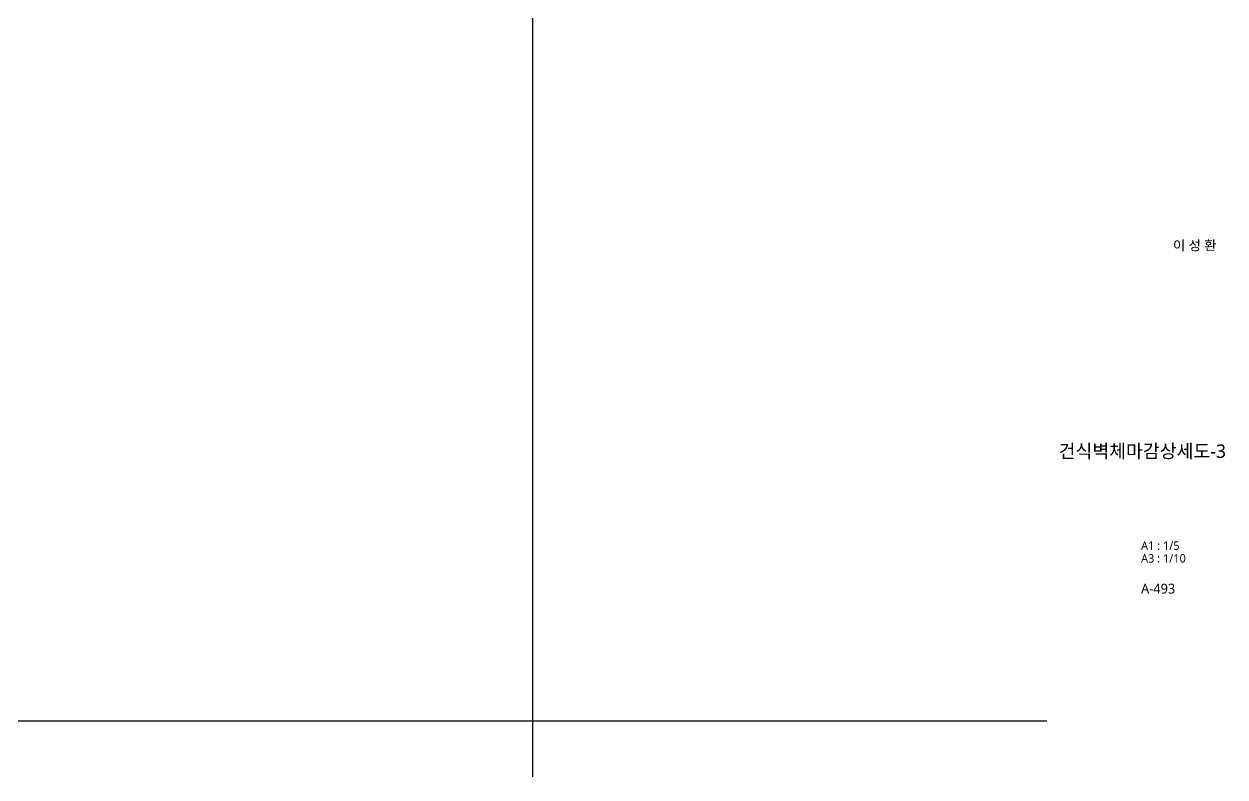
# Model space of a CAD drawing. Header units: millimetres. Extents: x 104 to 12536, y 73 to 2865.
# Drawn here: x 10351 to 12497, y 105 to 1449 of the extents above; entities that cross this region are included whole.
import ezdxf
from ezdxf.enums import TextEntityAlignment as Align

# ---------------------------------------------------------------- set-up
doc = ezdxf.new("R2010")
doc.units = ezdxf.units.MM
doc.header["$LTSCALE"] = 5
doc.layers.add('A-BORD-TEXT', color=3, linetype='Continuous', lineweight=25)
doc.layers.add('formline', color=6, linetype='Continuous')
doc.styles.add('맑은고딕', font='malgun.ttf')

msp = doc.modelspace()

# ---------------------------------------------------------------- linework, layer by layer
at = {"layer": 'formline'}
for p, q in [((11259.81, 2865.5), (11259.81, 104.5)), ((8504.5, 204.5), (12178.25, 204.5))]:
    msp.add_line(p, q, dxfattribs=at)

# ---------------------------------------------------------------- texts
at = {"layer": 'A-BORD-TEXT', "style": '맑은고딕'}
msp.add_text('이 성 환', height=17.5, dxfattribs=at).set_placement((12481.43, 1044.61), align=Align.RIGHT)
msp.add_text('건식벽체마감상세도-3', height=24, dxfattribs=at).set_placement((12348.87, 686.12), align=Align.MIDDLE_CENTER)
for s, height, p in [('A1 : 1/5', 15, (12346.73, 509.84)), ('A3 : 1/10', 15, (12346.73, 487.17)), ('A-493', 17.5, (12346.73, 431.99))]:
    msp.add_text(s, height=height, dxfattribs=at).set_placement(p)

doc.saveas('drawing.dxf')
